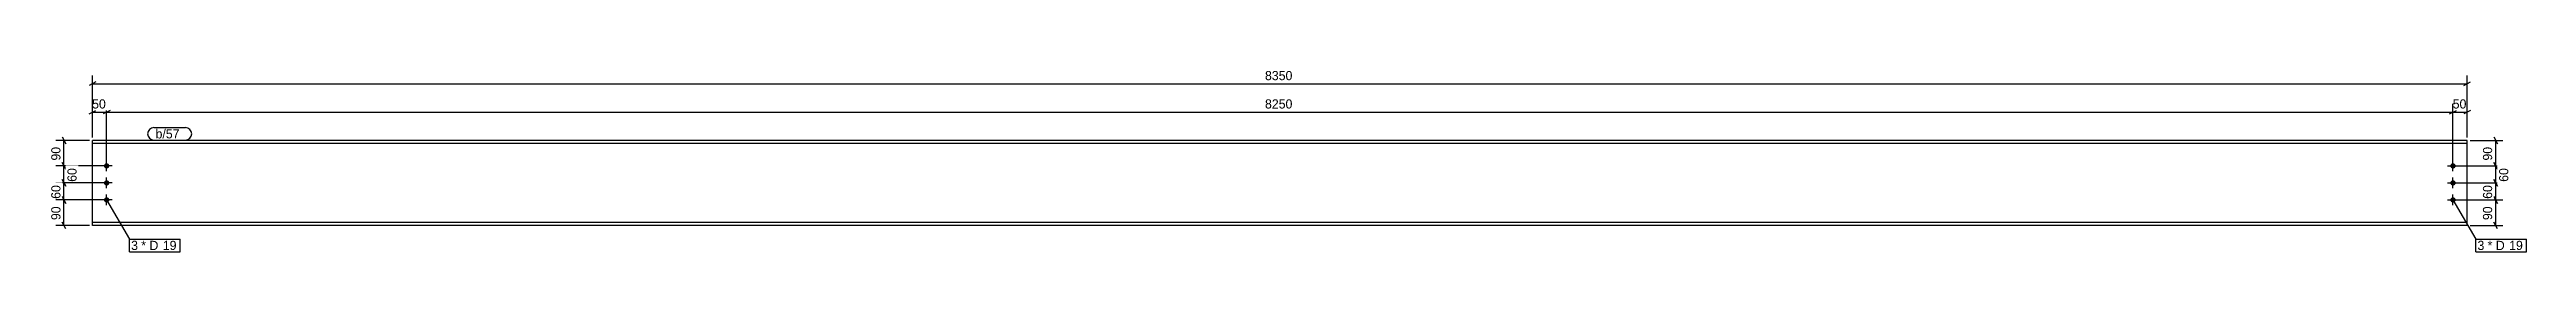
# Model space of a CAD drawing. Header units: millimetres. Extents: x 26 to 8735, y 32 to 675.
import ezdxf

# ---------------------------------------------------------------- set-up
doc = ezdxf.new("R2010")
doc.units = ezdxf.units.MM
doc.styles.add('Comic Sans MS', font='COMIC.TTF', dxfattribs={"height": 0.2})

msp = doc.modelspace()

# ---------------------------------------------------------------- hatches: boundary and pattern name
at = {"linetype": 'Continuous'}
for points in [[(216.9, 334.6, -1), (235.9, 334.6, -1)], [(216.9, 274.6, -1), (235.9, 274.6, -1)], [(8466.8, 334.6, -1), (8485.8, 334.6, -1)], [(8466.8, 274.6, -1), (8485.8, 274.6, -1)], [(216.9, 214.6, -1), (235.9, 214.6, -1)], [(8466.8, 214.6, -1), (8485.8, 214.6, -1)]]:
    msp.add_hatch(color=3, dxfattribs=at).paths.add_polyline_path(points)

# ---------------------------------------------------------------- linework, layer by layer
at = {"color": 8, "linetype": 'Continuous'}
for p, q in [((176.4, 624.6), (8526.3, 624.6)), ((164.4, 518.6), (188.4, 530.6)), ((176.4, 434.6), (176.4, 553)), ((176.4, 524.6), (226.4, 524.6)), ((238.4, 530.6), (214.4, 518.6)), ((238.4, 530.6), (214.4, 518.6)), ((226.4, 344.6), (226.4, 553)), ((226.4, 344.6), (226.4, 553)), ((8464.3, 518.6), (8488.3, 530.6)), ((8476.3, 344.6), (8476.3, 553)), ((8476.3, 524.6), (8526.3, 524.6)), ((8538.3, 530.6), (8514.3, 518.6)), ((8526.3, 434.6), (8526.3, 553)), ((70.4, 436.6), (82.4, 412.6)), ((8620.4, 436.6), (8632.4, 412.6)), ((166.4, 424.6), (48, 424.6)), ((76.4, 334.6), (76.4, 424.6)), ((8536.3, 424.6), (8652, 424.6)), ((8626.4, 334.6), (8626.4, 424.6)), ((216.4, 334.6), (48, 334.6)), ((216.4, 274.6), (50.8, 274.6)), ((82.4, 322.6), (70.4, 346.6)), ((82.4, 262.6), (70.4, 286.6)), ((8486.3, 334.6), (8652, 334.6)), ((8486.3, 274.6), (8652, 274.6)), ((8632.4, 322.6), (8620.4, 346.6)), ((8620.4, 286.6), (8632.4, 262.6)), ((8626.4, 214.6), (8626.4, 274.6)), ((216.4, 214.6), (48, 214.6)), ((82.4, 202.6), (70.4, 226.6)), ((8486.3, 214.6), (8652, 214.6)), ((8632.4, 202.6), (8620.4, 226.6)), ((166.4, 124.6), (48, 124.6)), ((82.4, 112.6), (70.4, 136.6)), ((8536.3, 124.6), (8652, 124.6)), ((8632.4, 112.6), (8620.4, 136.6))]:
    msp.add_line(p, q, dxfattribs=at)
at = {"color": 7, "linetype": 'Continuous'}
for p, q in [((176.4, 124.6), (176.4, 424.6)), ((8526.3, 424.6), (176.4, 424.6)), ((8526.3, 413.9), (176.4, 413.9)), ((8526.3, 124.6), (8526.3, 424.6)), ((8526.3, 135.3), (176.4, 135.3)), ((8526.3, 124.6), (176.4, 124.6))]:
    msp.add_line(p, q, dxfattribs=at)
at = {"color": 3, "linetype": 'Continuous'}
for p, q in [((226.4, 315.6), (226.4, 353.6)), ((8476.3, 315.6), (8476.3, 353.6)), ((245.4, 334.6), (207.4, 334.6)), ((245.4, 274.6), (207.4, 274.6)), ((226.4, 255.6), (226.4, 293.6)), ((8457.3, 334.6), (8495.3, 334.6)), ((8457.3, 274.6), (8495.3, 274.6)), ((8476.3, 255.6), (8476.3, 293.6)), ((245.4, 214.6), (207.4, 214.6)), ((226.4, 195.6), (226.4, 233.6)), ((8457.3, 214.6), (8495.3, 214.6)), ((8476.3, 195.6), (8476.3, 233.6))]:
    msp.add_line(p, q, dxfattribs=at)

# ---------------------------------------------------------------- wipeouts: each hides what was drawn before it
at = {"color": 0}
msp.add_wipeout([(338.5, 38), (338.5, 70), (312.4, 70), (312.4, 38)], dxfattribs=at)

# ---------------------------------------------------------------- next in the draw order: wipeouts: each hides what was drawn before it
for points in [[(4409.9, 630.6), (4409.9, 675.4), (4292.8, 675.4), (4292.8, 630.6)], [(8533.8, 530.6), (8533.8, 575.4), (8468.8, 575.4), (8468.8, 530.6)], [(497.7, 431.6), (497.7, 463.6), (398.4, 463.6), (398.4, 431.6)], [(70.4, 412), (25.6, 412), (25.6, 347.1), (70.4, 347.1)], [(8620.4, 412), (8575.6, 412), (8575.6, 347.1), (8620.4, 347.1)], [(8620.4, 277), (8575.6, 277), (8575.6, 212.1), (8620.4, 212.1)], [(338.5, 38), (338.5, 70), (312.4, 70), (312.4, 38)], [(8588.4, 38), (8588.4, 70), (8562.3, 70), (8562.3, 38)]]:
    msp.add_wipeout(points, dxfattribs=at)

# ---------------------------------------------------------------- next in the draw order: linework, layer by layer
at = {"color": 8, "linetype": 'Continuous'}
for p, q in [((8514.3, 618.6), (8538.3, 630.6)), ((8526.3, 434.6), (8526.3, 653)), ((226.4, 524.6), (8476.3, 524.6)), ((8464.3, 518.6), (8488.3, 530.6)), ((8476.3, 344.6), (8476.3, 553)), ((216.4, 334.6), (50.8, 334.6)), ((70.4, 346.6), (82.4, 322.6)), ((76.4, 274.6), (76.4, 334.6)), ((8486.3, 334.6), (8654.8, 334.6)), ((8486.3, 274.6), (8654.8, 274.6)), ((8620.4, 346.6), (8632.4, 322.6)), ((8632.4, 262.6), (8620.4, 286.6)), ((8626.4, 274.6), (8626.4, 334.6)), ((8486.3, 214.6), (8652, 214.6)), ((8620.4, 226.6), (8632.4, 202.6)), ((8626.4, 124.6), (8626.4, 214.6))]:
    msp.add_line(p, q, dxfattribs=at)

# ---------------------------------------------------------------- next in the draw order: texts
at = {"color": 3, "style": 'Comic Sans MS'}
for s, p in [('8350', (4299.2, 637)), ('50', (8475.2, 537))]:
    msp.add_text(s, height=32.38, dxfattribs=at).set_placement(p)
for s, p in [('90', (64, 353.5)), ('90', (8614, 353.5)), ('60', (8614, 218.5))]:
    msp.add_text(s, height=32.38, rotation=90.00021, dxfattribs=at).set_placement(p)

# ---------------------------------------------------------------- next in the draw order: wipeouts: each hides what was drawn before it
at = {"color": 0}
for points in [[(497.7, 431.6), (497.7, 463.6), (398.4, 463.6), (398.4, 431.6)], [(414.3, 38), (414.3, 70), (348.1, 70), (348.1, 38)], [(8588.4, 38), (8588.4, 70), (8562.3, 70), (8562.3, 38)]]:
    msp.add_wipeout(points, dxfattribs=at)

# ---------------------------------------------------------------- next in the draw order: linework, layer by layer
at = {"color": 7, "linetype": 'Continuous'}
for p, q in [((392.4, 469.6), (503.7, 469.6)), ((392.4, 425.6), (503.7, 425.6))]:
    msp.add_line(p, q, dxfattribs=at)
for centre, start, end in [((392.4, 447.6), 90, 270), ((503.7, 447.6), 270, 90)]:
    msp.add_arc(centre, 22, start, end, dxfattribs=at)

# ---------------------------------------------------------------- next in the draw order: texts
at = {"color": 3, "style": 'Comic Sans MS'}
msp.add_text('b/57', height=32.38, dxfattribs=at).set_placement((398.4, 431.6))

# ---------------------------------------------------------------- next in the draw order: wipeouts: each hides what was drawn before it
at = {"color": 0}
for points in [[(233.9, 530.6), (233.9, 575.4), (168.9, 575.4), (168.9, 530.6)], [(4409.9, 530.6), (4409.9, 575.4), (4292.8, 575.4), (4292.8, 530.6)], [(127.2, 337), (82.4, 337), (82.4, 272.1), (127.2, 272.1)], [(8677.2, 337), (8632.4, 337), (8632.4, 272.1), (8677.2, 272.1)], [(8620.4, 202), (8575.6, 202), (8575.6, 137.1), (8620.4, 137.1)], [(414.3, 38), (414.3, 70), (348.1, 70), (348.1, 38)], [(8664.1, 38), (8664.1, 70), (8598, 70), (8598, 38)]]:
    msp.add_wipeout(points, dxfattribs=at)

# ---------------------------------------------------------------- next in the draw order: linework, layer by layer
at = {"color": 8, "linetype": 'Continuous'}
for p, q in [((188.4, 630.6), (164.4, 618.6)), ((176.4, 434.6), (176.4, 653)), ((216.4, 274.6), (48, 274.6)), ((70.4, 286.6), (82.4, 262.6)), ((76.4, 214.6), (76.4, 274.6))]:
    msp.add_line(p, q, dxfattribs=at)
at = {"color": 7, "linetype": 'Continuous'}
for p in [(226.4, 214.6), (306.4, 32)]:
    msp.add_line(p, (306.4, 76), dxfattribs=at)

# ---------------------------------------------------------------- next in the draw order: texts
at = {"color": 3, "style": 'Comic Sans MS'}
for s, height, p in [('50', 32.38, (175.3, 537)), ('8250', 32.38, (4299.2, 537)), ('3', 32.4, (312.4, 38))]:
    msp.add_text(s, height=height, dxfattribs=at).set_placement(p)
for s, p in [('60', (120.8, 278.5)), ('60', (8670.8, 278.5)), ('90', (8614, 143.5))]:
    msp.add_text(s, height=32.38, rotation=90.00021, dxfattribs=at).set_placement(p)

# ---------------------------------------------------------------- next in the draw order: wipeouts: each hides what was drawn before it
at = {"color": 0}
for points in [[(469.1, 38), (469.1, 70), (423.9, 70), (423.9, 38)], [(8664.1, 38), (8664.1, 70), (8598, 70), (8598, 38)]]:
    msp.add_wipeout(points, dxfattribs=at)

# ---------------------------------------------------------------- next in the draw order: linework, layer by layer
at = {"color": 7, "linetype": 'Continuous'}
for p in [(8476.3, 214.6), (8556.3, 32)]:
    msp.add_line(p, (8556.3, 76), dxfattribs=at)

# ---------------------------------------------------------------- next in the draw order: texts
at = {"color": 3, "style": 'Comic Sans MS'}
msp.add_text('3', height=32.4, dxfattribs=at).set_placement((8562.3, 38))

# ---------------------------------------------------------------- next in the draw order: wipeouts: each hides what was drawn before it
at = {"color": 0}
for points in [[(70.4, 277), (25.6, 277), (25.6, 212.1), (70.4, 212.1)], [(469.1, 38), (469.1, 70), (423.9, 70), (423.9, 38)], [(8719, 38), (8719, 70), (8673.7, 70), (8673.7, 38)]]:
    msp.add_wipeout(points, dxfattribs=at)

# ---------------------------------------------------------------- next in the draw order: linework, layer by layer
at = {"color": 8, "linetype": 'Continuous'}
for p, q in [((216.4, 214.6), (48, 214.6)), ((70.4, 226.6), (82.4, 202.6)), ((76.4, 124.6), (76.4, 214.6))]:
    msp.add_line(p, q, dxfattribs=at)
at = {"color": 7, "linetype": 'Continuous'}
for p, q in [((306.4, 76), (484.7, 76)), ((306.4, 32), (484.7, 32)), ((484.7, 32), (484.7, 76))]:
    msp.add_line(p, q, dxfattribs=at)

# ---------------------------------------------------------------- next in the draw order: texts
at = {"color": 3, "style": 'Comic Sans MS'}
msp.add_text('60', height=32.38, rotation=90.00021, dxfattribs=at).set_placement((64, 218.5))
for s, p in [('* D', (348.1, 38)), ('19', (423.9, 38))]:
    msp.add_text(s, height=32.38, dxfattribs=at).set_placement(p)

# ---------------------------------------------------------------- next in the draw order: wipeouts: each hides what was drawn before it
at = {"color": 0}
msp.add_wipeout([(8719, 38), (8719, 70), (8673.7, 70), (8673.7, 38)], dxfattribs=at)

# ---------------------------------------------------------------- next in the draw order: linework, layer by layer
at = {"color": 7, "linetype": 'Continuous'}
for p, q in [((8556.3, 76), (8734.6, 76)), ((8556.3, 32), (8734.6, 32)), ((8734.6, 32), (8734.6, 76))]:
    msp.add_line(p, q, dxfattribs=at)

# ---------------------------------------------------------------- next in the draw order: texts
at = {"color": 3, "style": 'Comic Sans MS'}
for s, p in [('* D', (8598, 38)), ('19', (8673.7, 38))]:
    msp.add_text(s, height=32.38, dxfattribs=at).set_placement(p)

# ---------------------------------------------------------------- next in the draw order: wipeouts: each hides what was drawn before it
at = {"color": 0}
msp.add_wipeout([(70.4, 202), (25.6, 202), (25.6, 137.1), (70.4, 137.1)], dxfattribs=at)

# ---------------------------------------------------------------- next in the draw order: texts
at = {"color": 3, "style": 'Comic Sans MS'}
msp.add_text('90', height=32.38, rotation=90.00021, dxfattribs=at).set_placement((64, 143.5))

doc.saveas('drawing.dxf')
